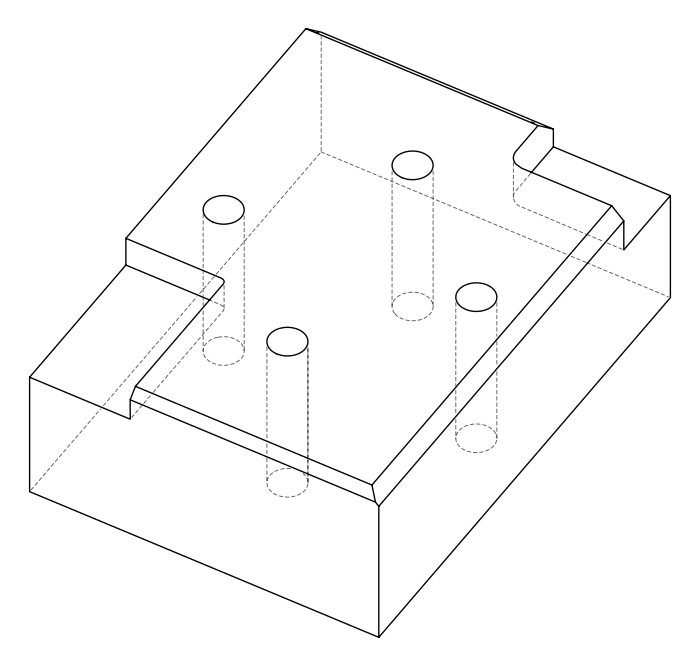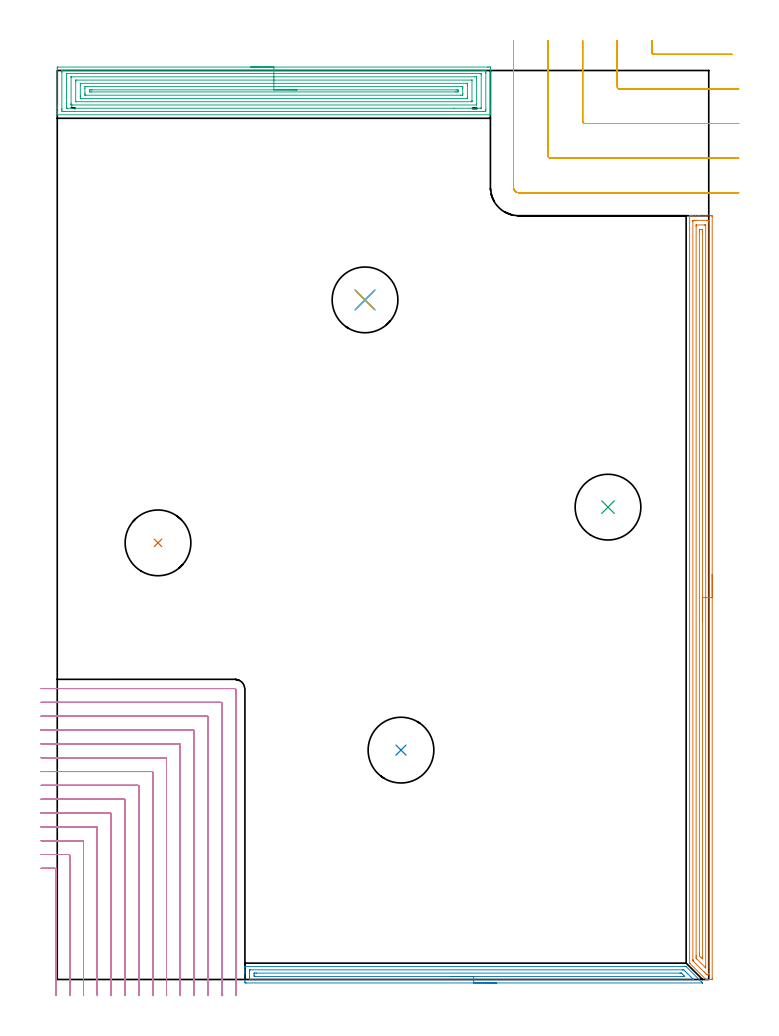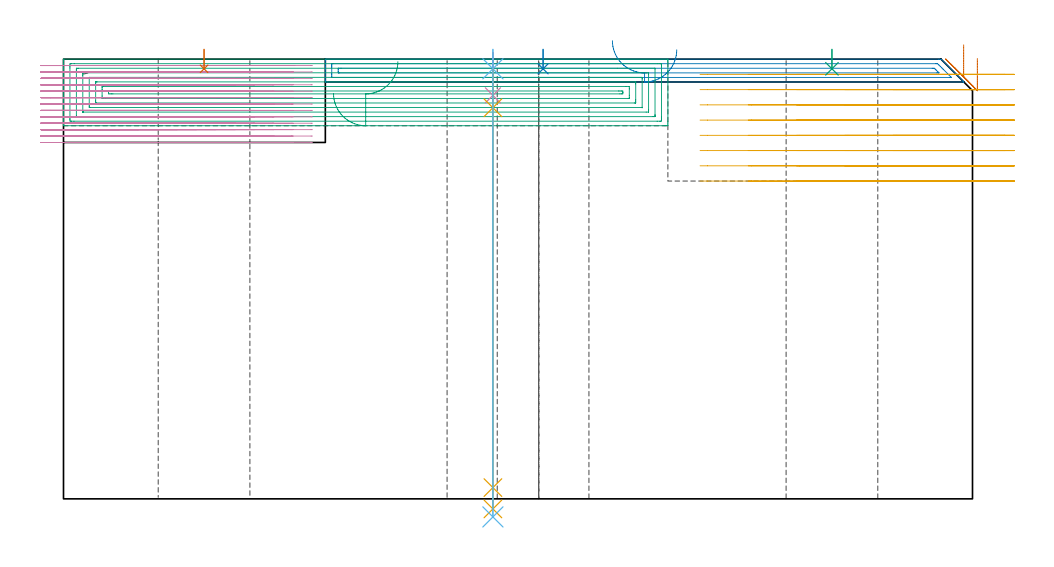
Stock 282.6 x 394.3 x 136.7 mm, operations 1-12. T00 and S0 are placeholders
(PLAN: 25 operations, 19 tool changes, 100.5 min)
(1 AREA_MILL | FG_CHAMFER_SURFACE | UGT0205_001 | 10.73 min | 16187 mm3)
(2 AREA_MILL_1 | FG_CHAMFER_SURFACE_1 | UGT0205_001 | 4.87 min | 4996 mm3)
(3 AREA_MILL_2 | FG_CHAMFER_SURFACE_2 | UGT0205_001 | 12.29 min | 41954 mm3)
(4 MILL_CORNER_NOTCH_RECTANGULAR | CORNER_NOTCH_RECTANGULAR | NXT0201_009 | Follow Part, ap 2, ae 75% | 55.72 min | 274294 mm3)
(5 MILL_CORNER_NOTCH_RECTANGULAR_1 | CORNER_NOTCH_RECTANGULAR_1 | UGT0201_094 | Follow Part, ap 5, ae 75% | 9.25 min | 222911 mm3)
(6 SPOT_DRILL | STEP1HOLE | NXT0321_9005460120000 | 0.05 min | 183 mm3)
(7 SPOT_DRILL_1 | STEP1HOLE_1 | NXT0321_9005460120000 | 0.05 min | 189 mm3)
(8 SPOT_DRILL_2 | STEP1HOLE_2 | NXT0321_9005460120000 | 0.05 min | 169 mm3)
(9 SPOT_DRILL_3 | STEP1HOLE_3 | NXT0321_9005460120000 | 0.05 min | 175 mm3)
(10 DRILL_BLIND_HOLE_INTO_CENTER | STEP1HOLE | NXT0301_046 | 0.05 min | 362 mm3)
(11 GUN_DRILL_THROUGH_HOLE | STEP1HOLE | UGT0307_003 | 0.62 min | 4833 mm3)
(12 SPADE_DRILL_TO_ENLARGE_THROUGH_HOLE | STEP1HOLE | UGT0306_009 | 0.58 min | 31334 mm3)
(13 DRILL_TO_ENLARGE_THROUGH_HOLE | STEP1HOLE | UGT0301_392 | 0.6 min | 50453 mm3)
(14 DRILL_BLIND_HOLE_INTO_CENTER_1 | STEP1HOLE_1 | NXT0301_046 | 0.05 min | 354 mm3)
(15 GUN_DRILL_THROUGH_HOLE_1 | STEP1HOLE_1 | UGT0307_003 | 0.62 min | 4810 mm3)
(16 SPADE_DRILL_TO_ENLARGE_THROUGH_HOLE_1 | STEP1HOLE_1 | UGT0306_009 | 0.58 min | 31335 mm3)
(17 DRILL_TO_ENLARGE_THROUGH_HOLE_1 | STEP1HOLE_1 | UGT0301_392 | 0.6 min | 50457 mm3)
(18 DRILL_BLIND_HOLE_INTO_CENTER_2 | STEP1HOLE_2 | NXT0301_046 | 0.05 min | 344 mm3)
(19 GUN_DRILL_THROUGH_HOLE_2 | STEP1HOLE_2 | UGT0307_003 | 0.62 min | 4818 mm3)
(20 SPADE_DRILL_TO_ENLARGE_THROUGH_HOLE_2 | STEP1HOLE_2 | UGT0306_009 | 0.58 min | 31342 mm3)
(21 DRILL_TO_ENLARGE_THROUGH_HOLE_2 | STEP1HOLE_2 | UGT0301_392 | 0.6 min | 50446 mm3)
(22 DRILL_BLIND_HOLE_INTO_CENTER_3 | STEP1HOLE_3 | NXT0301_046 | 0.05 min | 373 mm3)
(23 GUN_DRILL_THROUGH_HOLE_3 | STEP1HOLE_3 | UGT0307_003 | 0.62 min | 4808 mm3)
(24 SPADE_DRILL_TO_ENLARGE_THROUGH_HOLE_3 | STEP1HOLE_3 | UGT0306_009 | 0.58 min | 31328 mm3)
(25 DRILL_TO_ENLARGE_THROUGH_HOLE_3 | STEP1HOLE_3 | UGT0301_392 | 0.6 min | 50446 mm3)
(TOOL UGT0205_001 | Chamfer Mill 20 x 3 x 45 deg. | D20 FL50 Z2)
(TOOL NXT0201_009 | ENDMILL 8mm [2P460-0800-NA 1630] | D8 FL26 Z6)
(TOOL UGT0201_094 | End mill 20 mm | D20 FL38 Z4)
(TOOL NXT0321_9005460120000 | NC Spot Drill, 142deg, 12mm, Carbide, Uncoated | D12 PA142 FL30 Z2)
(TOOL NXT0301_046 | Carbide Drill 7.5mm [860.1-0750-038A1-MM 2214] | D7.5 PA140 FL53 Z2)
(TOOL UGT0307_003 | Gun Drill 7 mm | D7 PA130 FL24 Z1)
(TOOL UGT0306_009 | Spade Drill 18.5mm | D18.5 PA132 FL10 Z2)
(TOOL UGT0301_392 | Twist Drill 28.5 mm | D28.5 PA118 FL165 Z2)
(OP 1 AREA_MILL)
G17 G21 G94 G90
T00 M6
G54
G17 G0 G90 X284.1 Y175.65 S1061 M3
G43 Z146.7 H0
Z136.9
G94 G1 Y175.612 Z136.028 F250.
Y175.498 Z135.164
Y175.309 Z134.312
Y175.047 Z133.48
Y174.713 Z132.674
Y174.31 Z131.9
Y173.842 Z131.164
Y173.31 Z130.472
Y172.721 Z129.829
Y172.078 Z129.24
Y171.386 Z128.709
Y170.65 Z128.24
Y169.876 Z127.837
Y169.07 Z127.503
Y168.238 Z127.241
Y167.386 Z127.052
Y166.522 Z126.938
Y165.65 Z126.9
Y0.633
X284.098 Y0.428 Z126.902
X284.091 Y0.003 Z126.905
X283.984 Y0. Z127.013
X282.734 Z128.261
X282.001 Z128.999
X281.776 Z129.224
X281.409 Y0.007 Z129.591
X281.4 Y0.01 Z129.599
X281.214 Y0.186 Z129.785
X274.505 Y6.894 Z136.492
X274.323 Y7.081 Z136.672
X274.304 Y7.105 Z136.69
X274.3 Y7.341 Z136.7
Y331.114
X274.303 Y331.292 Z136.688
X274.317 Y331.3 Z136.674
X274.7 Z136.3
X274.932 Z136.068
X275.665 Z135.33
X276.916 Z134.081
X278.316 Z132.679
X283.618 Z127.379
X283.879 Y331.297 Z127.118
X284.092 Y331.29 Z126.906
X284.099 Y331.075 Z126.899
X284.1 Y165.65 Z126.9
X282.686 Z128.314
X282.685 Y2.471 Z128.315
Y2.422
X282.677 Y2.01 Z128.323
X282.262 Y2.005 Z128.738
X281.851 Y2.01 Z129.149
X281.431 Y2.422 Z129.569
X280.967 Y2.883 Z130.033
X280.534 Y3.316 Z130.466
X276.062 Y7.788 Z134.938
X275.897 Y7.955 Z135.103
X275.766 Y8.092 Z135.234
X275.727 Y8.135 Z135.273
X275.721 Y8.16 Z135.279
X275.719 Y8.211 Z135.281
X275.715 Y8.633 Z135.285
X275.714 Y8.682 Z135.286
X275.715 Y328.829 Z135.285
Y328.878
X275.723 Y329.29 Z135.277
X276.135 Y329.297 Z134.865
X276.549 Y329.299 Z134.451
X277.016 Y329.3 Z133.984
X281.851 Y329.299 Z129.149
X282.321 Y329.297 Z128.679
X282.567 Y329.29 Z128.433
X282.679 Y329.272 Z128.321
X282.685 Y328.929 Z128.315
Y328.878
X282.686 Y165.65 Z128.314
X281.272 Z129.728
X281.271 Y5.999 Z129.729
Y5.692
X281.266 Y5.105 Z129.734
X281.265 Y5.056 Z129.735
X281.259 Y5.052 Z129.741
X281.199 Y5.105 Z129.801
X280.967 Y5.333 Z130.033
X277.433 Y8.868 Z133.567
X277.259 Y9.047 Z133.741
X277.173 Y9.138 Z133.827
X277.136 Y9.185 Z133.865
X277.134 Y9.269 Z133.866
X277.13 Y9.577 Z133.87
X277.129 Y9.884 Z133.871
Y10.471
X277.128 Y326.503 Z133.872
X277.129 Y327.09 Z133.871
X277.131 Y327.243 Z133.869
X277.134 Y327.28 Z133.866
X277.136 Y327.29 Z133.864
X277.156 Y327.293 Z133.844
X277.226 Y327.299 Z133.774
X280.759 Y327.3 Z130.241
X280.967 Y327.299 Z130.033
X281.175 Y327.297 Z129.825
X281.234 Y327.294 Z129.766
X281.265 Y327.29 Z129.735
X281.266 Y327.273 Z129.734
X281.269 Y327.192 Z129.731
X281.271 Y327.09 Z129.729
X281.272 Y165.65 Z129.728
X279.857 Z131.143
Y9.806
X279.856 Y9.577 Z131.144
X279.85 Y8.919 Z131.15
X279.2 Y9.549 Z131.8
X279.173 Y9.577 Z131.827
X278.55 Y10.235 Z132.45
X278.547 Y10.471 Z132.453
X278.543 Y11.136 Z132.457
Y11.366
Y324.406
X278.546 Y325.069 Z132.454
X278.55 Y325.284 Z132.45
X278.759 Y325.291 Z132.241
X279.2 Y325.3 Z131.8
X279.641 Y325.292 Z131.359
X279.85 Y325.286 Z131.15
X279.853 Y325.165 Z131.147
X279.857 Y324.636 Z131.143
Y165.65
Y164.778 Z131.181
Y163.914 Z131.295
Y163.062 Z131.483
Y162.23 Z131.746
Y161.424 Z132.08
Y160.65 Z132.482
Y159.914 Z132.951
Y159.222 Z133.482
Y158.579 Z134.072
Y157.99 Z134.715
Y157.458 Z135.407
Y156.99 Z136.143
Y156.587 Z136.917
Y156.253 Z137.723
Y155.991 Z138.555
Y155.802 Z139.406
Y155.688 Z140.271
Y155.65 Z141.143
G0 Z146.7
M5
M2
(OP 2 AREA_MILL_1)
G17 G21 G94 G90
T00 M6
G54
G17 G0 G90 X190.65 Y-1.5 S1061 M3
G43 Z146.7 H0
Z139.6
G94 G1 X190.612 Z138.728 F250.
X190.498 Z137.864
X190.309 Z137.012
X190.047 Z136.18
X189.713 Z135.374
X189.31 Z134.6
X188.842 Z133.864
X188.31 Z133.172
X187.721 Z132.529
X187.078 Z131.94
X186.386 Z131.408
X185.65 Z130.94
X184.876 Z130.537
X184.07 Z130.203
X183.238 Z129.941
X182.386 Z129.752
X181.522 Z129.638
X180.65 Z129.6
X82.009
X81.546 Y-1.495 Z129.603
X81.409 Y-1.491 Z129.606
X81.4 Y-1.038 Z130.059
Y2.491 Z133.585
Y3.053 Z134.149
Y3.373 Z134.469
Y3.935 Z135.031
Y4.256 Z135.35
Y5.264 Z136.363
X81.407 Y5.593 Z136.683
X81.408 Y5.597 Z136.688
X81.562 Y5.6 Z136.7
X272.15
X272.807 Y5.595 Z136.689
X272.821 Y5.579 Z136.679
X279.439 Y-1.038 Z130.059
X279.886 Y-1.487 Z129.613
X279.887 Y-1.496 Z129.603
X279.886 Y-1.5 Z129.6
X180.65
Y-0.086 Z131.014
X83.794 Y-0.085 Z131.015
X83.722
X83.422 Y-0.079 Z131.021
X83.41 Y0.018 Z131.118
X83.403 Y0.231 Z131.331
X83.401 Y0.727 Z131.827
X83.4 Y1.116 Z132.216
Y2.88 Z133.98
X83.401 Y3.373 Z134.473
X83.402 Y3.76 Z134.86
X83.41 Y4.151 Z135.251
X83.417 Y4.18 Z135.28
X83.435 Y4.181 Z135.281
X83.486 Y4.184 Z135.284
X83.589 Y4.185 Z135.285
X83.794 Y4.186 Z135.286
X271.257 Y4.185 Z135.285
X271.329
X271.734 Y4.179 Z135.279
X272.15 Y3.789 Z134.889
X272.574 Y3.373 Z134.473
X273.043 Y2.908 Z134.008
X273.459 Y2.491 Z133.591
X274.828 Y1.123 Z132.223
X275.223 Y0.727 Z131.827
X275.721 Y0.227 Z131.327
X275.924 Y0.014 Z131.114
X276.012 Y-0.079 Z131.021
X275.721 Y-0.084 Z131.016
X275.649 Y-0.085 Z131.015
X180.65 Y-0.086 Z131.014
Y1.328 Z132.428
X85.863 Y1.329 Z132.429
X85.579 Y1.331 Z132.431
X85.485 Y1.332 Z132.432
X85.419 Y1.335 Z132.435
X85.41 Y1.432 Z132.532
X85.404 Y1.609 Z132.709
X85.401 Y1.785 Z132.885
Y2.491 Z133.591
X85.402 Y2.667 Z133.767
X85.407 Y2.727 Z133.827
X85.412 Y2.765 Z133.865
X85.438 Y2.766 Z133.866
X85.579 Y2.769 Z133.869
X86.189 Y2.771 Z133.871
X86.472 Y2.772 Z133.872
X270.081 Y2.771 Z133.871
X270.364 Y2.77 Z133.87
X270.648 Y2.766 Z133.866
X270.724 Y2.764 Z133.864
X270.764 Y2.728 Z133.828
X270.847 Y2.65 Z133.75
X271.009 Y2.491 Z133.591
X271.257 Y2.244 Z133.344
X271.89 Y1.609 Z132.709
X272.15 Y1.346 Z132.446
X272.151 Y1.334 Z132.434
X272.15 Y1.333 Z132.433
X271.54 Y1.329 Z132.429
X180.65 Y1.328 Z132.428
X179.778 Z132.467
X178.914 Z132.58
X178.062 Z132.769
X177.23 Z133.032
X176.424 Z133.365
X175.65 Z133.768
X174.914 Z134.237
X174.222 Z134.768
X173.579 Z135.357
X172.99 Z136.001
X172.458 Z136.693
X171.99 Z137.428
X171.587 Z138.202
X171.253 Z139.008
X170.991 Z139.84
X170.802 Z140.692
X170.688 Z141.557
X170.65 Z142.428
G0 Z146.7
M5
M2
(OP 3 AREA_MILL_2)
G17 G21 G94 G90
T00 M6
G54
G17 G0 G90 X83.95 Y395.8 S1061 M3
G43 Z146.7 H0
Z126.
G94 G1 X83.988 Z125.128 F250.
X84.102 Z124.263
X84.291 Z123.412
X84.553 Z122.58
X84.887 Z121.774
X85.29 Z121.
X85.758 Z120.264
X86.29 Z119.572
X86.879 Z118.929
X87.522 Z118.34
X88.214 Z117.808
X88.95 Z117.34
X89.724 Z116.937
X90.53 Z116.603
X91.362 Z116.341
X92.213 Z116.152
X93.078 Z116.038
X93.95 Z116.
X186.718
X187.285 Y395.799 Z116.001
X187.846 Y395.794 Z116.003
X187.892 Y395.792 Z116.006
X187.897 Y395.235 Z116.562
X187.9 Y394.622 Z117.175
Y378.946 Z132.849
Y376.554 Z135.241
Y375.882 Z135.917
Y375.527 Z136.273
Y375.145 Z136.646
X187.891 Y375.102 Z136.688
X187.731 Y375.1 Z136.7
X0.169
X0.01 Y375.103 Z136.688
X0.007 Y375.143 Z136.648
X0. Y375.527 Z136.273
Y375.882 Z135.917
Y376.554 Z135.241
Y377.78 Z134.017
Y378.334 Z133.461
Y378.946 Z132.849
Y395.235 Z116.562
X0.002 Y395.514 Z116.283
X0.01 Y395.792 Z116.006
X0.288 Y395.799 Z115.999
X93.95 Y395.8 Z116.
Y394.386 Z117.414
X184.565
X185.459 Y394.385 Z117.415
X185.498 Y394.382 Z117.418
X185.89 Y394.346 Z117.454
X185.898 Y393.948 Z117.852
X185.9 Y393.456 Z118.344
Y393.056 Z118.744
Y377.444 Z134.356
X185.898 Y377.046 Z134.754
X185.89 Y376.554 Z135.246
X185.536 Y376.517 Z135.283
X185.498 Y376.516 Z135.284
X184.646 Y376.514 Z135.286
X3.335
X2.441 Y376.516 Z135.284
X2.402 Y376.518 Z135.282
X2.01 Y376.554 Z135.246
X2.002 Y376.952 Z134.848
X2. Y377.444 Z134.356
Y377.844 Z133.956
Y393.456 Z118.344
X2.002 Y393.854 Z117.946
X2.01 Y394.346 Z117.454
X2.364 Y394.383 Z117.417
X2.402 Y394.384 Z117.416
X3.254 Y394.386 Z117.414
X93.95
Y392.972 Z118.828
X183.305
X183.712 Y392.97 Z118.83
X183.847 Y392.968 Z118.832
X183.887 Y392.965 Z118.835
X183.894 Y392.878 Z118.922
X183.898 Y392.754 Z119.046
X183.9 Y392.567 Z119.234
Y392.379 Z119.421
X183.899 Y378.148 Z133.652
X183.89 Y377.96 Z133.84
X183.882 Y377.934 Z133.866
X183.864 Y377.932 Z133.868
X183.814 Y377.929 Z133.871
X172.173 Y377.928 Z133.872
X4.595
X4.188 Y377.93 Z133.87
X4.053 Y377.932 Z133.868
X4.013 Y377.935 Z133.865
X4.006 Y378.022 Z133.778
X4.002 Y378.146 Z133.654
X4. Y378.334 Z133.466
Y378.521 Z133.279
X4.001 Y392.752 Z119.048
X4.01 Y392.94 Z118.86
X4.018 Y392.965 Z118.835
X4.036 Y392.968 Z118.832
X4.086 Y392.971 Z118.829
X15.834 Y392.972 Z118.828
X93.95
Y391.557 Z120.243
X181.153
X181.829 Y391.555 Z120.245
X181.866 Y391.553 Z120.247
X181.883 Y391.551 Z120.249
X181.89 Y391.54 Z120.26
X181.894 Y391.437 Z120.363
X181.898 Y391.229 Z120.571
X181.9 Y390.813 Z120.987
X181.899 Y379.681 Z132.119
X181.898 Y379.465 Z132.335
X181.893 Y379.358 Z132.442
X181.89 Y379.349 Z132.451
X181.884 Y379.347 Z132.453
X181.857 Y379.344 Z132.456
X181.805 Y379.343 Z132.457
X6.747
X6.071 Y379.345 Z132.455
X6.034 Y379.347 Z132.453
X6.017 Y379.349 Z132.451
X6.01 Y379.361 Z132.439
X6.006 Y379.463 Z132.337
X6.002 Y379.671 Z132.129
X6. Y380.087 Z131.713
X6.001 Y391.219 Z120.581
X6.002 Y391.435 Z120.365
X6.007 Y391.543 Z120.257
X6.01 Y391.551 Z120.249
X6.016 Y391.553 Z120.247
X6.043 Y391.556 Z120.244
X6.095 Y391.557 Z120.243
X93.95
Y390.143 Z121.657
X179.894
X179.895 Y390.141 Z121.659
X179.899 Y390.137 Z121.663
X179.9 Y381.241 Z130.559
X179.899 Y381.002 Z130.798
X179.895 Y380.84 Z130.96
X179.89 Y380.765 Z131.035
X179.739 Y380.761 Z131.039
X179.492 Y380.758 Z131.042
X8.006
X8.004 Y380.759 Z131.041
X8.001 Y380.763 Z131.037
X8. Y389.659 Z122.141
X8.001 Y389.898 Z121.902
X8.005 Y390.06 Z121.74
X8.01 Y390.135 Z121.665
X8.161 Y390.139 Z121.661
X8.408 Y390.142 Z121.658
X93.95 Y390.143 Z121.657
Y388.729 Z123.071
X177.46
X177.742 Y388.727 Z123.073
X177.839 Y388.725 Z123.075
X177.881 Y388.722 Z123.078
X177.89 Y388.702 Z123.098
X177.897 Y388.573 Z123.227
X177.899 Y388.119 Z123.681
X177.9 Y387.681 Z124.119
Y382.781 Z129.019
X177.898 Y382.345 Z129.455
X177.892 Y382.198 Z129.602
X177.89 Y382.178 Z129.622
X177.88 Y382.176 Z129.624
X177.843 Y382.173 Z129.627
X177.766 Y382.172 Z129.628
X10.44
X10.158 Y382.173 Z129.627
X10.061 Y382.176 Z129.624
X10.019 Y382.178 Z129.622
X10.01 Y382.198 Z129.602
X10.003 Y382.327 Z129.473
X10.001 Y382.781 Z129.019
X10. Y383.22 Z128.58
Y388.119 Z123.681
X10.002 Y388.555 Z123.245
X10.008 Y388.702 Z123.098
X10.01 Y388.723 Z123.077
X10.02 Y388.724 Z123.076
X10.057 Y388.727 Z123.073
X10.134 Y388.728 Z123.072
X93.95 Y388.729 Z123.071
Y387.315 Z124.485
X175.588 Y387.314 Z124.486
X175.674 Y387.313 Z124.487
X175.759 Y387.308 Z124.492
X175.89 Y387.298 Z124.502
X175.893 Y387.229 Z124.571
X175.899 Y387.005 Z124.795
X175.9 Y386.34 Z125.46
Y384.335 Z127.465
X175.897 Y383.671 Z128.129
X175.894 Y383.615 Z128.185
X175.89 Y383.593 Z128.207
X175.845 Y383.59 Z128.21
X175.759 Y383.586 Z128.214
X175.674
X174.867 Y383.585 Z128.215
X12.312 Y383.586 Z128.214
X12.226 Y383.587 Z128.213
X12.141 Y383.592 Z128.208
X12.01 Y383.602 Z128.198
X12.007 Y383.671 Z128.129
X12.001 Y383.895 Z127.905
X12. Y384.56 Z127.24
Y386.565 Z125.235
X12.003 Y387.229 Z124.571
X12.006 Y387.285 Z124.515
X12.01 Y387.307 Z124.493
X12.055 Y387.31 Z124.49
X12.141 Y387.314 Z124.486
X12.226
X13.034 Y387.315 Z124.485
X93.95
Y385.901 Z125.899
X172.994 Y385.9 Z125.9
X173.437 Y385.899 Z125.901
X173.887 Y385.894 Z125.906
X173.9 Y385.45 Z126.35
Y385.438 Z126.362
X173.887 Y385.007 Z126.793
X173.445 Y385.001 Z126.799
X172.994 Y385. Z126.8
X172.553 Y384.999 Z126.801
X14.906 Y385. Z126.8
X14.463 Y385.001 Z126.799
X14.013 Y385.007 Z126.793
X14. Y385.45 Z126.35
Y385.462 Z126.338
X14.013 Y385.893 Z125.907
X14.455 Y385.899 Z125.901
X14.906 Y385.9 Z125.9
X15.347
X93.95 Y385.901 Z125.899
X94.822 Z125.937
X95.686 Z126.051
X96.538 Z126.24
X97.37 Z126.503
X98.176 Z126.836
X98.95 Z127.239
X99.686 Z127.708
X100.378 Z128.239
X101.021 Z128.828
X101.61 Z129.472
X102.142 Z130.164
X102.61 Z130.899
X103.013 Z131.673
X103.347 Z132.479
X103.609 Z133.311
X103.798 Z134.163
X103.912 Z135.028
X103.95 Z135.899
G0 Z146.7
M5
M2
(OP 4 MILL_CORNER_NOTCH_RECTANGULAR)
G17 G21 G94 G90
T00 M6
G54
G17 G0 G90 X-0.565 Y-6.955 S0 M3
G43 Z146.7 H1
Z134.708
G94 G1 X-0.596 Y-3.955 F250.
G2 X-0.6 Y-3.159 R78. F500.
G1 Y47.806
G3 X-0.994 Y48.2 R0.4
G1 X-4.
X-7. F250.
G0 Z146.7
X5.44 Y-7.
Z134.708
G1 X5.405 Y-4.
G2 X5.4 Y-3.159 R72. F500.
G1 Y53.805
G3 X5.005 Y54.2 R0.4
G1 X-4.
X-7. F250.
G0 Z146.7
X11.444 Y-7.
Z134.708
G1 X11.405 Y-4.
G2 X11.4 Y-3.159 R66. F500.
G1 Y59.805
G3 X11.005 Y60.2 R0.4
G1 X-4.
X-7. F250.
G0 Z146.7
X17.448 Y-7.
Z134.708
G1 X17.406 Y-4.
G2 X17.4 Y-3.159 R60. F500.
G1 Y65.805
G3 X17.005 Y66.2 R0.4
G1 X-4.
X-7. F250.
G0 Z146.7
X23.453 Y-7.
Z134.708
G1 X23.407 Y-4.
G2 X23.4 Y-3.159 R54. F500.
G1 Y71.805
G3 X23.005 Y72.2 R0.4
G1 X-4.
X-7. F250.
G0 Z146.7
X29.46 Y-7.
Z134.708
G1 X29.407 Y-4.
G2 X29.4 Y-3.159 R48. F500.
G1 Y77.804
G3 X29.004 Y78.2 R0.4
G1 X-4.
X-7. F250.
G0 Z146.7
X35.469 Y-6.999
Z134.708
G1 X35.408 Y-4.
G2 X35.4 Y-3.159 R42. F500.
G1 Y83.804
G3 X35.004 Y84.2 R0.4
G1 X-4.
X-7. F250.
G0 Z146.7
X41.48 Y-6.999
Z134.708
G1 X41.41 Y-4.
G2 X41.4 Y-3.159 R36. F500.
G1 Y89.804
G3 X41.004 Y90.2 R0.4
G1 X-4.
X-7. F250.
G0 Z146.7
X47.496 Y-6.999
Z134.708
G1 X47.412 Y-4.
G2 X47.4 Y-3.159 R30. F500.
G1 Y95.804
G3 X47.004 Y96.2 R0.4
G1 X-4.
X-7. F250.
G0 Z146.7
X53.52 Y-6.998
Z134.708
G1 X53.415 Y-4.
G2 X53.4 Y-3.159 R24. F500.
G1 Y101.804
G3 X53.004 Y102.2 R0.4
G1 X-4.
X-7. F250.
G0 Z146.7
X59.56 Y-6.997
Z134.708
G1 X59.42 Y-4.
G2 X59.4 Y-3.159 R18. F500.
G1 Y107.803
G3 X59.003 Y108.2 R0.4
G1 X-4.
X-7. F250.
G0 Z146.7
X65.64 Y-6.993
Z134.708
G1 X65.43 Y-4.
G2 X65.4 Y-3.159 R12. F500.
G1 Y113.803
G3 X65.003 Y114.2 R0.4
G1 X-4.
X-7. F250.
G0 Z146.7
X71.88 Y-6.97
Z134.708
G1 X71.459 Y-4.
G2 X71.4 Y-3.159 R6. F500.
G1 Y119.803
G3 X71.003 Y120.2 R0.4
G1 X-4.
X-7. F250.
G0 Z146.7
X77.4 Y-6.159
Z134.708
G1 Y-3.159
Y125.803 F500.
G3 X77.003 Y126.2 R0.4
G1 X-4.
X-7. F250.
G0 Z146.7
X-0.6 Y-6.955
Z132.715
G1 Y-3.955
Y47.806 F500.
G3 X-0.994 Y48.2 R0.4
G1 X-4.
X-7. F250.
G0 Z146.7
X5.401 Y-7.
Z132.715
G1 X5.4 Y-4.
Y47.806 F500.
Y53.805
G3 X5.005 Y54.2 R0.4
G1 X-4.
X-7. F250.
G0 Z146.7
X11.401 Y-7.
Z132.715
G1 X11.4 Y-4.
Y53.805 F500.
Y59.805
G3 X11.005 Y60.2 R0.4
G1 X-4.
X-7. F250.
G0 Z146.7
X17.401 Y-7.
Z132.715
G1 X17.4 Y-4.
Y59.805 F500.
Y65.805
G3 X17.005 Y66.2 R0.4
G1 X-4.
X-7. F250.
G0 Z146.7
X23.401 Y-7.
Z132.715
G1 X23.4 Y-4.
Y65.805 F500.
Y71.805
G3 X23.005 Y72.2 R0.4
G1 X-4.
X-7. F250.
G0 Z146.7
X29.401 Y-7.
Z132.715
G1 X29.4 Y-4.
Y71.805 F500.
Y77.804
G3 X29.004 Y78.2 R0.4
G1 X-4.
X-7. F250.
G0 Z146.7
X35.402 Y-7.
Z132.715
G1 X35.4 Y-4.
Y77.804 F500.
Y83.804
G3 X35.004 Y84.2 R0.4
G1 X-4.
X-7. F250.
G0 Z146.7
X41.402 Y-7.
Z132.715
G1 X41.4 Y-4.
Y83.804 F500.
Y89.804
G3 X41.004 Y90.2 R0.4
G1 X-4.
X-7. F250.
G0 Z146.7
X47.402 Y-7.
Z132.715
G1 X47.4 Y-4.
Y89.804 F500.
Y95.804
G3 X47.004 Y96.2 R0.4
G1 X-4.
X-7. F250.
G0 Z146.7
X53.403 Y-7.
Z132.715
G1 X53.4 Y-4.
Y95.804 F500.
Y101.804
G3 X53.004 Y102.2 R0.4
G1 X-4.
X-7. F250.
G0 Z146.7
X59.404 Y-7.
Z132.715
G1 X59.4 Y-4.
Y101.804 F500.
Y107.803
G3 X59.003 Y108.2 R0.4
G1 X-4.
X-7. F250.
G0 Z146.7
X65.405 Y-7.
Z132.715
G1 X65.4 Y-4.
Y107.803 F500.
Y113.803
G3 X65.003 Y114.2 R0.4
G1 X-4.
X-7. F250.
G0 Z146.7
X71.411 Y-7.
Z132.715
G1 X71.4 Y-4.
Y113.803 F500.
Y119.803
G3 X71.003 Y120.2 R0.4
G1 X-4.
X-7. F250.
G0 Z146.7
X77.4 Y-6.979
Z132.715
G1 Y-3.979
Y125.803 F500.
G3 X77.003 Y126.2 R0.4
G1 X-4.
X-7. F250.
G0 Z146.7
X-0.6 Y-6.955
Z130.723
G1 Y-3.955
Y47.806 F500.
G3 X-0.994 Y48.2 R0.4
G1 X-4.
X-7. F250.
G0 Z146.7
X5.4 Y-7.
Z130.723
G1 Y-4.
Y53.805 F500.
G3 X5.005 Y54.2 R0.4
G1 X-4.
X-7. F250.
G0 Z146.7
X11.4 Y-7.
Z130.723
G1 Y-4.
Y59.805 F500.
G3 X11.005 Y60.2 R0.4
G1 X-4.
X-7. F250.
G0 Z146.7
X17.4 Y-7.
Z130.723
G1 Y-4.
Y65.805 F500.
G3 X17.005 Y66.2 R0.4
G1 X-4.
X-7. F250.
G0 Z146.7
X23.4 Y-7.
Z130.723
G1 Y-4.
Y71.805 F500.
G3 X23.005 Y72.2 R0.4
G1 X-4.
X-7. F250.
G0 Z146.7
X29.4 Y-7.
Z130.723
G1 Y-4.
Y77.804 F500.
G3 X29.005 Y78.2 R0.4
G1 X-4.
X-7. F250.
G0 Z146.7
X35.4 Y-7.
Z130.723
G1 Y-4.
Y83.804 F500.
G3 X35.004 Y84.2 R0.4
G1 X-4.
X-7. F250.
G0 Z146.7
X41.4 Y-7.
Z130.723
G1 Y-4.
Y89.804 F500.
G3 X41.004 Y90.2 R0.4
G1 X-4.
X-7. F250.
G0 Z146.7
X47.4 Y-7.
Z130.723
G1 Y-4.
Y95.804 F500.
G3 X47.004 Y96.2 R0.4
G1 X-4.
X-7. F250.
G0 Z146.7
X53.4 Y-7.
Z130.723
G1 Y-4.
Y101.804 F500.
G3 X53.004 Y102.2 R0.4
G1 X-4.
X-7. F250.
G0 Z146.7
X59.4 Y-7.
Z130.723
G1 Y-4.
Y107.803 F500.
G3 X59.003 Y108.2 R0.4
G1 X-4.
X-7. F250.
G0 Z146.7
X65.4 Y-7.
Z130.723
G1 Y-4.
Y113.803 F500.
G3 X65.003 Y114.2 R0.4
G1 X-4.
X-7. F250.
G0 Z146.7
X71.4 Y-7.
Z130.723
G1 Y-4.
Y119.803 F500.
G3 X71.003 Y120.2 R0.4
G1 X-4.
X-7. F250.
G0 Z146.7
X77.4 Y-7.
Z130.723
G1 Y-4.
Y125.803 F500.
G3 X77.003 Y126.2 R0.4
G1 X-4.
X-7. F250.
G0 Z146.7
X-0.6 Y-6.955
Z128.731
G1 Y-3.955
Y47.806 F500.
G3 X-0.994 Y48.2 R0.4
G1 X-4.
X-7. F250.
G0 Z146.7
X5.4 Y-7.
Z128.731
G1 Y-4.
Y53.805 F500.
G3 X5.005 Y54.2 R0.4
G1 X-4.
X-7. F250.
G0 Z146.7
X11.4 Y-7.
Z128.731
G1 Y-4.
Y59.805 F500.
G3 X11.005 Y60.2 R0.4
G1 X-4.
X-7. F250.
G0 Z146.7
X17.4 Y-7.
Z128.731
G1 Y-4.
Y65.805 F500.
G3 X17.005 Y66.2 R0.4
G1 X-4.
X-7. F250.
G0 Z146.7
X23.4 Y-7.
Z128.731
G1 Y-4.
Y71.805 F500.
G3 X23.005 Y72.2 R0.4
G1 X-4.
X-7. F250.
G0 Z146.7
X29.4 Y-7.
Z128.731
G1 Y-4.
Y77.804 F500.
G3 X29.005 Y78.2 R0.4
G1 X-4.
X-7. F250.
G0 Z146.7
X35.4 Y-7.
Z128.731
G1 Y-4.
Y83.804 F500.
G3 X35.004 Y84.2 R0.4
G1 X-4.
X-7. F250.
G0 Z146.7
X41.4 Y-7.
Z128.731
G1 Y-4.
Y89.804 F500.
G3 X41.004 Y90.2 R0.4
G1 X-4.
X-7. F250.
G0 Z146.7
X47.4 Y-7.
Z128.731
G1 Y-4.
Y95.804 F500.
G3 X47.004 Y96.2 R0.4
G1 X-4.
X-7. F250.
G0 Z146.7
X53.4 Y-7.
Z128.731
G1 Y-4.
Y101.804 F500.
G3 X53.004 Y102.2 R0.4
G1 X-4.
X-7. F250.
G0 Z146.7
X59.4 Y-7.
Z128.731
G1 Y-4.
Y107.803 F500.
G3 X59.003 Y108.2 R0.4
G1 X-4.
X-7. F250.
G0 Z146.7
X65.4 Y-7.
Z128.731
G1 Y-4.
Y113.803 F500.
G3 X65.003 Y114.2 R0.4
G1 X-4.
X-7. F250.
G0 Z146.7
X71.4 Y-7.
Z128.731
G1 Y-4.
Y119.803 F500.
G3 X71.003 Y120.2 R0.4
G1 X-4.
X-7. F250.
G0 Z146.7
X77.4 Y-7.
Z128.731
G1 Y-4.
Y125.803 F500.
G3 X77.003 Y126.2 R0.4
G1 X-4.
X-7. F250.
G0 Z146.7
X-0.6 Y-6.955
Z126.738
G1 Y-3.955
Y47.806 F500.
G3 X-0.994 Y48.2 R0.4
G1 X-4.
X-7. F250.
G0 Z146.7
X5.4 Y-7.
Z126.738
G1 Y-4.
Y53.805 F500.
G3 X5.005 Y54.2 R0.4
G1 X-4.
X-7. F250.
G0 Z146.7
X11.4 Y-7.
Z126.738
G1 Y-4.
Y59.805 F500.
G3 X11.005 Y60.2 R0.4
G1 X-4.
X-7. F250.
G0 Z146.7
X17.4 Y-7.
Z126.738
G1 Y-4.
Y65.805 F500.
G3 X17.005 Y66.2 R0.4
G1 X-4.
X-7. F250.
G0 Z146.7
X23.4 Y-7.
Z126.738
G1 Y-4.
Y71.805 F500.
G3 X23.005 Y72.2 R0.4
G1 X-4.
X-7. F250.
G0 Z146.7
X29.4 Y-7.
Z126.738
G1 Y-4.
Y77.804 F500.
G3 X29.005 Y78.2 R0.4
G1 X-4.
X-7. F250.
G0 Z146.7
X35.4 Y-7.
Z126.738
G1 Y-4.
Y83.804 F500.
G3 X35.004 Y84.2 R0.4
G1 X-4.
X-7. F250.
G0 Z146.7
X41.4 Y-7.
Z126.738
G1 Y-4.
Y89.804 F500.
G3 X41.004 Y90.2 R0.4
G1 X-4.
X-7. F250.
G0 Z146.7
X47.4 Y-7.
Z126.738
G1 Y-4.
Y95.804 F500.
G3 X47.004 Y96.2 R0.4
G1 X-4.
X-7. F250.
G0 Z146.7
X53.4 Y-7.
Z126.738
G1 Y-4.
Y101.804 F500.
G3 X53.004 Y102.2 R0.4
G1 X-4.
X-7. F250.
G0 Z146.7
X59.4 Y-7.
Z126.738
G1 Y-4.
Y107.803 F500.
G3 X59.003 Y108.2 R0.4
G1 X-4.
X-7. F250.
G0 Z146.7
X65.4 Y-7.
Z126.738
G1 Y-4.
Y113.803 F500.
G3 X65.003 Y114.2 R0.4
G1 X-4.
X-7. F250.
G0 Z146.7
X71.4 Y-7.
Z126.738
G1 Y-4.
Y119.803 F500.
G3 X71.003 Y120.2 R0.4
G1 X-4.
X-7. F250.
G0 Z146.7
X77.4 Y-7.
Z126.738
G1 Y-4.
Y125.803 F500.
G3 X77.003 Y126.2 R0.4
G1 X-4.
X-7. F250.
G0 Z146.7
X-0.6 Y-6.955
Z124.746
G1 Y-3.955
Y47.806 F500.
G3 X-0.994 Y48.2 R0.4
G1 X-4.
X-7. F250.
G0 Z146.7
X5.4 Y-7.
Z124.746
G1 Y-4.
Y53.805 F500.
G3 X5.005 Y54.2 R0.4
G1 X-4.
X-7. F250.
G0 Z146.7
X11.4 Y-7.
Z124.746
G1 Y-4.
Y59.805 F500.
G3 X11.005 Y60.2 R0.4
G1 X-4.
X-7. F250.
G0 Z146.7
X17.4 Y-7.
Z124.746
G1 Y-4.
Y65.805 F500.
G3 X17.005 Y66.2 R0.4
G1 X-4.
X-7. F250.
G0 Z146.7
X23.4 Y-7.
Z124.746
G1 Y-4.
Y71.805 F500.
G3 X23.005 Y72.2 R0.4
G1 X-4.
X-7. F250.
G0 Z146.7
X29.4 Y-7.
Z124.746
G1 Y-4.
Y77.804 F500.
G3 X29.004 Y78.2 R0.4
G1 X-4.
X-7. F250.
G0 Z146.7
X35.4 Y-7.
Z124.746
G1 Y-4.
Y83.804 F500.
G3 X35.004 Y84.2 R0.4
G1 X-4.
X-7. F250.
G0 Z146.7
X41.4 Y-7.
Z124.746
G1 Y-4.
Y89.804 F500.
G3 X41.004 Y90.2 R0.4
G1 X-4.
X-7. F250.
G0 Z146.7
X47.4 Y-7.
Z124.746
G1 Y-4.
Y95.804 F500.
G3 X47.004 Y96.2 R0.4
G1 X-4.
X-7. F250.
G0 Z146.7
X53.4 Y-7.
Z124.746
G1 Y-4.
Y101.804 F500.
G3 X53.004 Y102.2 R0.4
G1 X-4.
X-7. F250.
G0 Z146.7
X59.4 Y-7.
Z124.746
G1 Y-4.
Y107.803 F500.
G3 X59.003 Y108.2 R0.4
G1 X-4.
X-7. F250.
G0 Z146.7
X65.4 Y-7.
Z124.746
G1 Y-4.
Y113.803 F500.
G3 X65.003 Y114.2 R0.4
G1 X-4.
X-7. F250.
G0 Z146.7
X71.4 Y-7.
Z124.746
G1 Y-4.
Y119.803 F500.
G3 X71.003 Y120.2 R0.4
G1 X-4.
X-7. F250.
G0 Z146.7
X77.4 Y-7.
Z124.746
G1 Y-4.
Y125.803 F500.
G3 X77.003 Y126.2 R0.4
G1 X-4.
X-7. F250.
G0 Z146.7
X-0.6 Y-6.955
Z122.754
G1 Y-3.955
Y47.806 F500.
G3 X-0.994 Y48.2 R0.4
G1 X-4.
X-7. F250.
G0 Z146.7
X5.4 Y-7.
Z122.754
G1 Y-4.
Y53.805 F500.
G3 X5.005 Y54.2 R0.4
G1 X-4.
X-7. F250.
G0 Z146.7
X11.4 Y-7.
Z122.754
G1 Y-4.
Y59.805 F500.
G3 X11.005 Y60.2 R0.4
G1 X-4.
X-7. F250.
G0 Z146.7
X17.4 Y-7.
Z122.754
G1 Y-4.
Y65.805 F500.
G3 X17.005 Y66.2 R0.4
G1 X-4.
X-7. F250.
G0 Z146.7
X23.4 Y-7.
Z122.754
G1 Y-4.
Y71.805 F500.
G3 X23.005 Y72.2 R0.4
G1 X-4.
X-7. F250.
G0 Z146.7
X29.4 Y-7.
Z122.754
G1 Y-4.
Y77.804 F500.
G3 X29.004 Y78.2 R0.4
G1 X-4.
X-7. F250.
G0 Z146.7
X35.4 Y-7.
Z122.754
G1 Y-4.
Y83.804 F500.
G3 X35.004 Y84.2 R0.4
G1 X-4.
X-7. F250.
G0 Z146.7
X41.4 Y-7.
Z122.754
G1 Y-4.
Y89.804 F500.
G3 X41.004 Y90.2 R0.4
G1 X-4.
X-7. F250.
G0 Z146.7
X47.4 Y-7.
Z122.754
G1 Y-4.
Y95.804 F500.
G3 X47.004 Y96.2 R0.4
G1 X-4.
X-7. F250.
G0 Z146.7
X53.4 Y-7.
Z122.754
G1 Y-4.
Y101.804 F500.
G3 X53.004 Y102.2 R0.4
G1 X-4.
X-7. F250.
G0 Z146.7
X59.4 Y-7.
Z122.754
G1 Y-4.
Y107.803 F500.
G3 X59.003 Y108.2 R0.4
G1 X-4.
X-7. F250.
G0 Z146.7
X65.4 Y-7.
Z122.754
G1 Y-4.
Y113.803 F500.
G3 X65.003 Y114.2 R0.4
G1 X-4.
X-7. F250.
G0 Z146.7
X71.4 Y-7.
Z122.754
G1 Y-4.
Y119.803 F500.
G3 X71.003 Y120.2 R0.4
G1 X-4.
X-7. F250.
G0 Z146.7
X77.4 Y-7.
Z122.754
G1 Y-4.
Y125.803 F500.
G3 X77.003 Y126.2 R0.4
G1 X-4.
X-7. F250.
G0 Z146.7
X-0.6 Y-6.955
Z120.761
G1 Y-3.955
Y47.806 F500.
G3 X-0.994 Y48.2 R0.4
G1 X-4.
X-7. F250.
G0 Z146.7
X5.4 Y-7.
Z120.761
G1 Y-4.
Y53.805 F500.
G3 X5.005 Y54.2 R0.4
G1 X-4.
X-7. F250.
G0 Z146.7
X11.4 Y-7.
Z120.761
G1 Y-4.
Y59.805 F500.
G3 X11.005 Y60.2 R0.4
G1 X-4.
X-7. F250.
G0 Z146.7
X17.4 Y-7.
Z120.761
G1 Y-4.
Y65.805 F500.
G3 X17.005 Y66.2 R0.4
G1 X-4.
X-7. F250.
G0 Z146.7
X23.4 Y-7.
Z120.761
G1 Y-4.
Y71.805 F500.
G3 X23.005 Y72.2 R0.4
G1 X-4.
X-7. F250.
G0 Z146.7
X29.4 Y-7.
Z120.761
G1 Y-4.
Y77.804 F500.
G3 X29.004 Y78.2 R0.4
G1 X-4.
X-7. F250.
G0 Z146.7
X35.4 Y-7.
Z120.761
G1 Y-4.
Y83.804 F500.
G3 X35.004 Y84.2 R0.4
G1 X-4.
X-7. F250.
G0 Z146.7
X41.4 Y-7.
Z120.761
G1 Y-4.
Y89.804 F500.
G3 X41.004 Y90.2 R0.4
G1 X-4.
X-7. F250.
G0 Z146.7
X47.4 Y-7.
Z120.761
G1 Y-4.
Y95.804 F500.
G3 X47.004 Y96.2 R0.4
G1 X-4.
X-7. F250.
G0 Z146.7
X53.4 Y-7.
Z120.761
G1 Y-4.
Y101.804 F500.
G3 X53.004 Y102.2 R0.4
G1 X-4.
X-7. F250.
G0 Z146.7
X59.4 Y-7.
Z120.761
G1 Y-4.
Y107.803 F500.
G3 X59.003 Y108.2 R0.4
G1 X-4.
X-7. F250.
G0 Z146.7
X65.4 Y-7.
Z120.761
G1 Y-4.
Y113.803 F500.
G3 X65.003 Y114.2 R0.4
G1 X-4.
X-7. F250.
G0 Z146.7
X71.4 Y-7.
Z120.761
G1 Y-4.
Y119.803 F500.
G3 X71.003 Y120.2 R0.4
G1 X-4.
X-7. F250.
G0 Z146.7
X77.4 Y-7.
Z120.761
G1 Y-4.
Y125.803 F500.
G3 X77.003 Y126.2 R0.4
G1 X-4.
X-7. F250.
G0 Z146.7
X-0.6 Y-6.955
Z118.769
G1 Y-3.955
Y47.806 F500.
G3 X-0.994 Y48.2 R0.4
G1 X-4.
X-7. F250.
G0 Z146.7
X5.4 Y-7.
Z118.769
G1 Y-4.
Y53.805 F500.
G3 X5.005 Y54.2 R0.4
G1 X-4.
X-7. F250.
G0 Z146.7
X11.4 Y-7.
Z118.769
G1 Y-4.
Y59.805 F500.
G3 X11.005 Y60.2 R0.4
G1 X-4.
X-7. F250.
G0 Z146.7
X17.4 Y-7.
Z118.769
G1 Y-4.
Y65.805 F500.
G3 X17.005 Y66.2 R0.4
G1 X-4.
X-7. F250.
G0 Z146.7
X23.4 Y-7.
Z118.769
G1 Y-4.
Y71.805 F500.
G3 X23.005 Y72.2 R0.4
G1 X-4.
X-7. F250.
G0 Z146.7
X29.4 Y-7.
Z118.769
G1 Y-4.
Y77.804 F500.
G3 X29.004 Y78.2 R0.4
G1 X-4.
X-7. F250.
G0 Z146.7
X35.4 Y-7.
Z118.769
G1 Y-4.
Y83.804 F500.
G3 X35.004 Y84.2 R0.4
G1 X-4.
X-7. F250.
G0 Z146.7
X41.4 Y-7.
Z118.769
G1 Y-4.
Y89.804 F500.
G3 X41.004 Y90.2 R0.4
G1 X-4.
X-7. F250.
G0 Z146.7
X47.4 Y-7.
Z118.769
G1 Y-4.
Y95.804 F500.
G3 X47.004 Y96.2 R0.4
G1 X-4.
X-7. F250.
G0 Z146.7
X53.4 Y-7.
Z118.769
G1 Y-4.
Y101.804 F500.
G3 X53.004 Y102.2 R0.4
G1 X-4.
X-7. F250.
G0 Z146.7
X59.4 Y-7.
Z118.769
G1 Y-4.
Y107.803 F500.
G3 X59.003 Y108.2 R0.4
G1 X-4.
X-7. F250.
G0 Z146.7
X65.4 Y-7.
Z118.769
G1 Y-4.
Y113.803 F500.
G3 X65.003 Y114.2 R0.4
G1 X-4.
X-7. F250.
G0 Z146.7
X71.4 Y-7.
Z118.769
G1 Y-4.
Y119.803 F500.
G3 X71.003 Y120.2 R0.4
G1 X-4.
X-7. F250.
G0 Z146.7
X77.4 Y-7.
Z118.769
G1 Y-4.
Y125.803 F500.
G3 X77.003 Y126.2 R0.4
G1 X-4.
X-7. F250.
G0 Z146.7
X-0.6 Y-6.955
Z116.777
G1 Y-3.955
Y47.806 F500.
G3 X-0.994 Y48.2 R0.4
G1 X-4.
X-7. F250.
G0 Z146.7
X5.4 Y-7.
Z116.777
G1 Y-4.
Y53.805 F500.
G3 X5.005 Y54.2 R0.4
G1 X-4.
X-7. F250.
G0 Z146.7
X11.4 Y-7.
Z116.777
G1 Y-4.
Y59.805 F500.
G3 X11.005 Y60.2 R0.4
G1 X-4.
X-7. F250.
G0 Z146.7
X17.4 Y-7.
Z116.777
G1 Y-4.
Y65.805 F500.
G3 X17.005 Y66.2 R0.4
G1 X-4.
X-7. F250.
G0 Z146.7
X23.4 Y-7.
Z116.777
G1 Y-4.
Y71.805 F500.
G3 X23.005 Y72.2 R0.4
G1 X-4.
X-7. F250.
G0 Z146.7
X29.4 Y-7.
Z116.777
G1 Y-4.
Y77.804 F500.
G3 X29.004 Y78.2 R0.4
G1 X-4.
X-7. F250.
G0 Z146.7
X35.4 Y-7.
Z116.777
G1 Y-4.
Y83.804 F500.
G3 X35.004 Y84.2 R0.4
G1 X-4.
X-7. F250.
G0 Z146.7
X41.4 Y-7.
Z116.777
G1 Y-4.
Y89.804 F500.
G3 X41.004 Y90.2 R0.4
G1 X-4.
X-7. F250.
G0 Z146.7
X47.4 Y-7.
Z116.777
G1 Y-4.
Y95.804 F500.
G3 X47.004 Y96.2 R0.4
G1 X-4.
X-7. F250.
G0 Z146.7
X53.4 Y-7.
Z116.777
G1 Y-4.
Y101.804 F500.
G3 X53.004 Y102.2 R0.4
G1 X-4.
X-7. F250.
G0 Z146.7
X59.4 Y-7.
Z116.777
G1 Y-4.
Y107.803 F500.
G3 X59.003 Y108.2 R0.4
G1 X-4.
X-7. F250.
G0 Z146.7
X65.4 Y-7.
Z116.777
G1 Y-4.
Y113.803 F500.
G3 X65.003 Y114.2 R0.4
G1 X-4.
X-7. F250.
G0 Z146.7
X71.4 Y-7.
Z116.777
G1 Y-4.
Y119.803 F500.
G3 X71.003 Y120.2 R0.4
G1 X-4.
X-7. F250.
G0 Z146.7
X77.4 Y-7.
Z116.777
G1 Y-4.
Y125.803 F500.
G3 X77.003 Y126.2 R0.4
G1 X-4.
X-7. F250.
G0 Z146.7
X-0.6 Y-6.955
Z114.785
G1 Y-3.955
Y47.806 F500.
G3 X-0.994 Y48.2 R0.4
G1 X-4.
X-7. F250.
G0 Z146.7
X5.4 Y-7.
Z114.785
G1 Y-4.
Y53.805 F500.
G3 X5.005 Y54.2 R0.4
G1 X-4.
X-7. F250.
G0 Z146.7
X11.4 Y-7.
Z114.785
G1 Y-4.
Y59.805 F500.
G3 X11.005 Y60.2 R0.4
G1 X-4.
X-7. F250.
G0 Z146.7
X17.4 Y-7.
Z114.785
G1 Y-4.
Y65.805 F500.
G3 X17.005 Y66.2 R0.4
G1 X-4.
X-7. F250.
G0 Z146.7
X23.4 Y-7.
Z114.785
G1 Y-4.
Y71.805 F500.
G3 X23.005 Y72.2 R0.4
G1 X-4.
X-7. F250.
G0 Z146.7
X29.4 Y-7.
Z114.785
G1 Y-4.
Y77.804 F500.
G3 X29.004 Y78.2 R0.4
G1 X-4.
X-7. F250.
G0 Z146.7
X35.4 Y-7.
Z114.785
G1 Y-4.
Y83.804 F500.
G3 X35.004 Y84.2 R0.4
G1 X-4.
X-7. F250.
G0 Z146.7
X41.4 Y-7.
Z114.785
G1 Y-4.
Y89.804 F500.
G3 X41.004 Y90.2 R0.4
G1 X-4.
X-7. F250.
G0 Z146.7
X47.4 Y-7.
Z114.785
G1 Y-4.
Y95.804 F500.
G3 X47.004 Y96.2 R0.4
G1 X-4.
X-7. F250.
G0 Z146.7
X53.4 Y-7.
Z114.785
G1 Y-4.
Y101.804 F500.
G3 X53.004 Y102.2 R0.4
G1 X-4.
X-7. F250.
G0 Z146.7
X59.4 Y-7.
Z114.785
G1 Y-4.
Y107.803 F500.
G3 X59.003 Y108.2 R0.4
G1 X-4.
X-7. F250.
G0 Z146.7
X65.4 Y-7.
Z114.785
G1 Y-4.
Y113.803 F500.
G3 X65.003 Y114.2 R0.4
G1 X-4.
X-7. F250.
G0 Z146.7
X71.4 Y-7.
Z114.785
G1 Y-4.
Y119.803 F500.
G3 X71.003 Y120.2 R0.4
G1 X-4.
X-7. F250.
G0 Z146.7
X77.4 Y-7.
Z114.785
G1 Y-4.
Y125.803 F500.
G3 X77.003 Y126.2 R0.4
G1 X-4.
X-7. F250.
G0 Z146.7
X-0.6 Y-6.955
Z112.792
G1 Y-3.955
Y47.806 F500.
G3 X-0.994 Y48.2 R0.4
G1 X-4.
X-7. F250.
G0 Z146.7
X5.4 Y-7.
Z112.792
G1 Y-4.
Y53.805 F500.
G3 X5.005 Y54.2 R0.4
G1 X-4.
X-7. F250.
G0 Z146.7
X11.4 Y-7.
Z112.792
G1 Y-4.
Y59.805 F500.
G3 X11.005 Y60.2 R0.4
G1 X-4.
X-7. F250.
G0 Z146.7
X17.4 Y-7.
Z112.792
G1 Y-4.
Y65.805 F500.
G3 X17.005 Y66.2 R0.4
G1 X-4.
X-7. F250.
G0 Z146.7
X23.4 Y-7.
Z112.792
G1 Y-4.
Y71.805 F500.
G3 X23.005 Y72.2 R0.4
G1 X-4.
X-7. F250.
G0 Z146.7
X29.4 Y-7.
Z112.792
G1 Y-4.
Y77.804 F500.
G3 X29.004 Y78.2 R0.4
G1 X-4.
X-7. F250.
G0 Z146.7
X35.4 Y-7.
Z112.792
G1 Y-4.
Y83.804 F500.
G3 X35.004 Y84.2 R0.4
G1 X-4.
X-7. F250.
G0 Z146.7
X41.4 Y-7.
Z112.792
G1 Y-4.
Y89.804 F500.
G3 X41.004 Y90.2 R0.4
G1 X-4.
X-7. F250.
G0 Z146.7
X47.4 Y-7.
Z112.792
G1 Y-4.
Y95.804 F500.
G3 X47.004 Y96.2 R0.4
G1 X-4.
X-7. F250.
G0 Z146.7
X53.4 Y-7.
Z112.792
G1 Y-4.
Y101.804 F500.
G3 X53.004 Y102.2 R0.4
G1 X-4.
X-7. F250.
G0 Z146.7
X59.4 Y-7.
Z112.792
G1 Y-4.
Y107.803 F500.
G3 X59.003 Y108.2 R0.4
G1 X-4.
X-7. F250.
G0 Z146.7
X65.4 Y-7.
Z112.792
G1 Y-4.
Y113.803 F500.
G3 X65.003 Y114.2 R0.4
G1 X-4.
X-7. F250.
G0 Z146.7
X71.4 Y-7.
Z112.792
G1 Y-4.
Y119.803 F500.
G3 X71.003 Y120.2 R0.4
G1 X-4.
X-7. F250.
G0 Z146.7
X77.4 Y-7.
Z112.792
G1 Y-4.
Y125.803 F500.
G3 X77.003 Y126.2 R0.4
G1 X-4.
X-7. F250.
G0 Z146.7
X-0.6 Y-6.955
Z110.8
G1 Y-3.955
Y47.806 F500.
G3 X-0.994 Y48.2 R0.4
G1 X-4.
X-7. F250.
G0 Z146.7
X5.4 Y-7.
Z110.8
G1 Y-4.
Y53.805 F500.
G3 X5.005 Y54.2 R0.4
G1 X-4.
X-7. F250.
G0 Z146.7
X11.4 Y-7.
Z110.8
G1 Y-4.
Y59.805 F500.
G3 X11.005 Y60.2 R0.4
G1 X-4.
X-7. F250.
G0 Z146.7
X17.4 Y-7.
Z110.8
G1 Y-4.
Y65.805 F500.
G3 X17.005 Y66.2 R0.4
G1 X-4.
X-7. F250.
G0 Z146.7
X23.4 Y-7.
Z110.8
G1 Y-4.
Y71.805 F500.
G3 X23.005 Y72.2 R0.4
G1 X-4.
X-7. F250.
G0 Z146.7
X29.4 Y-7.
Z110.8
G1 Y-4.
Y77.804 F500.
G3 X29.004 Y78.2 R0.4
G1 X-4.
X-7. F250.
G0 Z146.7
X35.4 Y-7.
Z110.8
G1 Y-4.
Y83.804 F500.
G3 X35.004 Y84.2 R0.4
G1 X-4.
X-7. F250.
G0 Z146.7
X41.4 Y-7.
Z110.8
G1 Y-4.
Y89.804 F500.
G3 X41.004 Y90.2 R0.4
G1 X-4.
X-7. F250.
G0 Z146.7
X47.4 Y-7.
Z110.8
G1 Y-4.
Y95.804 F500.
G3 X47.004 Y96.2 R0.4
G1 X-4.
X-7. F250.
G0 Z146.7
X53.4 Y-7.
Z110.8
G1 Y-4.
Y101.804 F500.
G3 X53.004 Y102.2 R0.4
G1 X-4.
X-7. F250.
G0 Z146.7
X59.4 Y-7.
Z110.8
G1 Y-4.
Y107.803 F500.
G3 X59.003 Y108.2 R0.4
G1 X-4.
X-7. F250.
G0 Z146.7
X65.4 Y-7.
Z110.8
G1 Y-4.
Y113.803 F500.
G3 X65.003 Y114.2 R0.4
G1 X-4.
X-7. F250.
G0 Z146.7
X71.4 Y-7.
Z110.8
G1 Y-4.
Y119.803 F500.
G3 X71.003 Y120.2 R0.4
G1 X-4.
X-7. F250.
G0 Z146.7
X77.4 Y-7.
Z110.8
G1 Y-4.
Y125.803 F500.
G3 X77.003 Y126.2 R0.4
G1 X-4.
X-7. F250.
G0 Z146.7
M5
M2
(OP 5 MILL_CORNER_NOTCH_RECTANGULAR_1)
G17 G21 G94 G90
T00 M6
G54
G17 G0 G90 X257.9 Y407.3 S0 M3
G43 Z146.7 H0
Z131.962
G94 G1 Y404.3 F250.
Y402.294 F500.
G3 X258.894 Y401.3 R1.
G1 X289.741
X292.741 F250.
G0 Z146.7
X242.9 Y407.3
Z131.962
G1 Y404.3
Y387.295 F500.
G3 X243.895 Y386.3 R1.
G1 X292.6
X295.6 F250.
G0 Z146.7
X227.9 Y407.3
Z131.962
G1 Y404.3
Y372.295 F500.
G3 X228.895 Y371.3 R1.
G1 X292.6
X295.6 F250.
G0 Z146.7
X212.9 Y407.3
Z131.962
G1 Y404.3
Y357.295 F500.
G3 X213.895 Y356.3 R1.
G1 X292.6
X295.6 F250.
G0 Z146.7
X197.9 Y407.3
Z131.962
G1 Y404.3
Y343.6 F500.
G3 X200.2 Y341.3 R2.3
G1 X292.6
X295.6 F250.
G0 Z146.7
X257.9 Y407.3
Z127.225
G1 Y404.3
Y402.294 F500.
G3 X258.894 Y401.3 R1.
G1 X289.741
X292.741 F250.
G0 Z146.7
X242.9 Y407.3
Z127.225
G1 Y404.3
Y387.295 F500.
G3 X243.895 Y386.3 R1.
G1 X292.6
X295.6 F250.
G0 Z146.7
X227.9 Y407.3
Z127.225
G1 Y404.3
Y372.295 F500.
G3 X228.895 Y371.3 R1.
G1 X292.6
X295.6 F250.
G0 Z146.7
X212.9 Y407.3
Z127.225
G1 Y404.3
Y357.295 F500.
G3 X213.895 Y356.3 R1.
G1 X292.6
X295.6 F250.
G0 Z146.7
X197.9 Y407.3
Z127.225
G1 Y404.3
Y343.6 F500.
G3 X200.2 Y341.3 R2.3
G1 X292.6
X295.6 F250.
G0 Z146.7
X257.9 Y407.3
Z122.487
G1 Y404.3
Y402.294 F500.
G3 X258.894 Y401.3 R1.
G1 X289.741
X292.741 F250.
G0 Z146.7
X242.9 Y407.3
Z122.487
G1 Y404.3
Y387.295 F500.
G3 X243.895 Y386.3 R1.
G1 X292.6
X295.6 F250.
G0 Z146.7
X227.9 Y407.3
Z122.487
G1 Y404.3
Y372.295 F500.
G3 X228.895 Y371.3 R1.
G1 X292.6
X295.6 F250.
G0 Z146.7
X212.9 Y407.3
Z122.487
G1 Y404.3
Y357.295 F500.
G3 X213.895 Y356.3 R1.
G1 X292.6
X295.6 F250.
G0 Z146.7
X197.9 Y407.3
Z122.487
G1 Y404.3
Y343.6 F500.
G3 X200.2 Y341.3 R2.3
G1 X292.6
X295.6 F250.
G0 Z146.7
X257.9 Y407.3
Z117.75
G1 Y404.3
Y402.294 F500.
G3 X258.894 Y401.3 R1.
G1 X289.741
X292.741 F250.
G0 Z146.7
X242.9 Y407.3
Z117.75
G1 Y404.3
Y387.295 F500.
G3 X243.895 Y386.3 R1.
G1 X292.6
X295.6 F250.
G0 Z146.7
X227.9 Y407.3
Z117.75
G1 Y404.3
Y372.295 F500.
G3 X228.895 Y371.3 R1.
G1 X292.6
X295.6 F250.
G0 Z146.7
X212.9 Y407.3
Z117.75
G1 Y404.3
Y357.295 F500.
G3 X213.895 Y356.3 R1.
G1 X292.6
X295.6 F250.
G0 Z146.7
X197.9 Y407.3
Z117.75
G1 Y404.3
Y343.6 F500.
G3 X200.2 Y341.3 R2.3
G1 X292.6
X295.6 F250.
G0 Z146.7
X257.9 Y407.3
Z113.012
G1 Y404.3
Y402.294 F500.
G3 X258.894 Y401.3 R1.
G1 X289.741
X292.741 F250.
G0 Z146.7
X242.9 Y407.3
Z113.012
G1 Y404.3
Y387.295 F500.
G3 X243.895 Y386.3 R1.
G1 X292.6
X295.6 F250.
G0 Z146.7
X227.9 Y407.3
Z113.012
G1 Y404.3
Y372.295 F500.
G3 X228.895 Y371.3 R1.
G1 X292.6
X295.6 F250.
G0 Z146.7
X212.9 Y407.3
Z113.012
G1 Y404.3
Y357.295 F500.
G3 X213.895 Y356.3 R1.
G1 X292.6
X295.6 F250.
G0 Z146.7
X197.9 Y407.3
Z113.012
G1 Y404.3
Y343.6 F500.
G3 X200.2 Y341.3 R2.3
G1 X292.6
X295.6 F250.
G0 Z146.7
X257.9 Y407.3
Z108.275
G1 Y404.3
Y402.294 F500.
G3 X258.894 Y401.3 R1.
G1 X289.741
X292.741 F250.
G0 Z146.7
X242.9 Y407.3
Z108.275
G1 Y404.3
Y387.295 F500.
G3 X243.895 Y386.3 R1.
G1 X292.6
X295.6 F250.
G0 Z146.7
X227.9 Y407.3
Z108.275
G1 Y404.3
Y372.295 F500.
G3 X228.895 Y371.3 R1.
G1 X292.6
X295.6 F250.
G0 Z146.7
X212.9 Y407.3
Z108.275
G1 Y404.3
Y357.295 F500.
G3 X213.895 Y356.3 R1.
G1 X292.6
X295.6 F250.
G0 Z146.7
X197.9 Y407.3
Z108.275
G1 Y404.3
Y343.6 F500.
G3 X200.2 Y341.3 R2.3
G1 X292.6
X295.6 F250.
G0 Z146.7
X257.9 Y407.3
Z103.537
G1 Y404.3
Y402.294 F500.
G3 X258.894 Y401.3 R1.
G1 X289.741
X292.741 F250.
G0 Z146.7
X242.9 Y407.3
Z103.537
G1 Y404.3
Y387.295 F500.
G3 X243.895 Y386.3 R1.
G1 X292.6
X295.6 F250.
G0 Z146.7
X227.9 Y407.3
Z103.537
G1 Y404.3
Y372.295 F500.
G3 X228.895 Y371.3 R1.
G1 X292.6
X295.6 F250.
G0 Z146.7
X212.9 Y407.3
Z103.537
G1 Y404.3
Y357.295 F500.
G3 X213.895 Y356.3 R1.
G1 X292.6
X295.6 F250.
G0 Z146.7
X197.9 Y407.3
Z103.537
G1 Y404.3
Y343.6 F500.
G3 X200.2 Y341.3 R2.3
G1 X292.6
X295.6 F250.
G0 Z146.7
X257.9 Y407.3
Z98.8
G1 Y404.3
Y402.294 F500.
G3 X258.894 Y401.3 R1.
G1 X289.741
X292.741 F250.
G0 Z146.7
X242.9 Y407.3
Z98.8
G1 Y404.3
Y387.295 F500.
G3 X243.895 Y386.3 R1.
G1 X292.6
X295.6 F250.
G0 Z146.7
X227.9 Y407.3
Z98.8
G1 Y404.3
Y372.295 F500.
G3 X228.895 Y371.3 R1.
G1 X292.6
X295.6 F250.
G0 Z146.7
X212.9 Y407.3
Z98.8
G1 Y404.3
Y357.295 F500.
G3 X213.895 Y356.3 R1.
G1 X292.6
X295.6 F250.
G0 Z146.7
X197.9 Y407.3
Z98.8
G1 Y404.3
Y343.6 F500.
G3 X200.2 Y341.3 R2.3
G1 X292.6
X295.6 F250.
G0 Z146.7
M5
M2
(OP 6 SPOT_DRILL)
G17 G21 G94 G90
T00 M6
G54
G17 G0 G90 X133.5 Y294.8 S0 M3
G43 Z146.7 H0
G94 G81 G98 Z133.7 F250. R139.7
G80
M5
M2
(OP 7 SPOT_DRILL_1)
G17 G21 G94 G90
T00 M6
G54
G17 G0 G90 X43.7 Y189.4 S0 M3
G43 Z146.7 H0
G94 G81 G98 Z133.7 F250. R139.7
G80
M5
M2
(OP 8 SPOT_DRILL_2)
G17 G21 G94 G90
T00 M6
G54
G17 G0 G90 X149.1 Y99.5 S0 M3
G43 Z146.7 H0
G94 G81 G98 Z133.7 F250. R139.7
G80
M5
M2
(OP 9 SPOT_DRILL_3)
G17 G21 G94 G90
T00 M6
G54
G17 G0 G90 X238.9 Y204.9 S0 M3
G43 Z146.7 H0
G94 G81 G98 Z133.7 F250. R139.7
G80
M5
M2
(OP 10 DRILL_BLIND_HOLE_INTO_CENTER)
G17 G21 G94 G90
T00 M6
G54
G17 G0 G90 X133.5 Y294.8 S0 M3
G43 Z146.7 H1
G94 G81 G98 Z125.45 F250. R138.7
G80
M5
M2
(OP 11 GUN_DRILL_THROUGH_HOLE)
G17 G21 G94 G90
T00 M6
G54
G17 G0 G90 X133.5 Y294.8 M8
G43 Z146.7 H0
Z133.564
S716 M3
G94 G1 Z121.592 F125. M26
G4 X.084
Z3.5 F250.
G4 X.084
Z-3.132 F125.
G4 X.084
M5
M9
G0 Z133.564
Z146.7
M2
(OP 12 SPADE_DRILL_TO_ENLARGE_THROUGH_HOLE)
G17 G21 G94 G90
T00 M6
G54
G17 G0 G90 X133.5 Y294.8 S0 M3
G43 Z146.7 H0
G94 G73 G98 Z-5.618 F250. Q17.79 R138.7
G80
M5
M2
